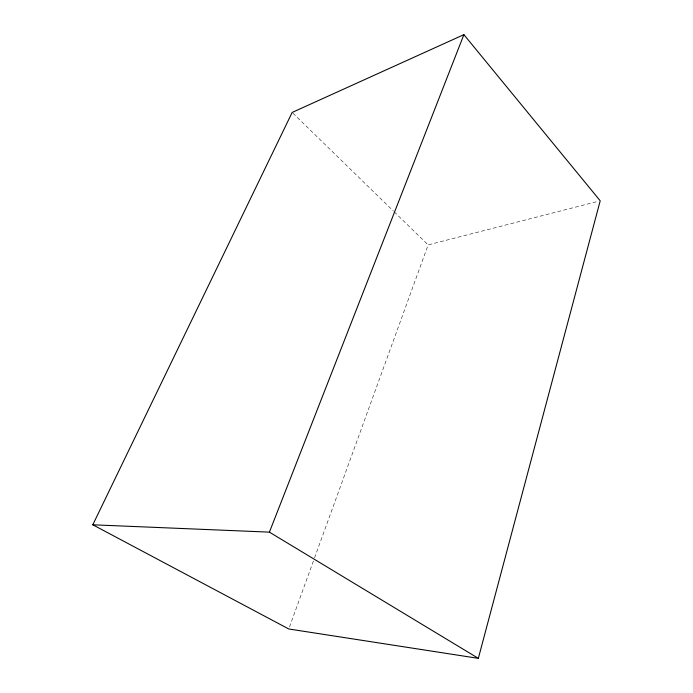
<?xml version="1.0" encoding="UTF-8"?>
<svg xmlns="http://www.w3.org/2000/svg" width="693" height="693" viewBox="0 0 693 693"><rect width="100%" height="100%" fill="white"/><g stroke="black" fill="none" stroke-linecap="round" stroke-linejoin="round"><path stroke-width="0.52" stroke-dasharray="3.46 2.6" d="M289.483 626.94L314.198 558.861M314.561 557.848L428.144 244.898L598.12 201.334M292.922 113.202L393.373 211.027M394.144 211.781L428.144 244.898"/><path stroke-width="1.04" d="M478.335 658.35L600.207 200.797L463.894 34.65L292.151 112.448L92.793 524.792L288.747 628.975L478.335 658.35L269.412 532.137L92.793 524.792M269.412 532.137L463.894 34.65"/></g></svg>
